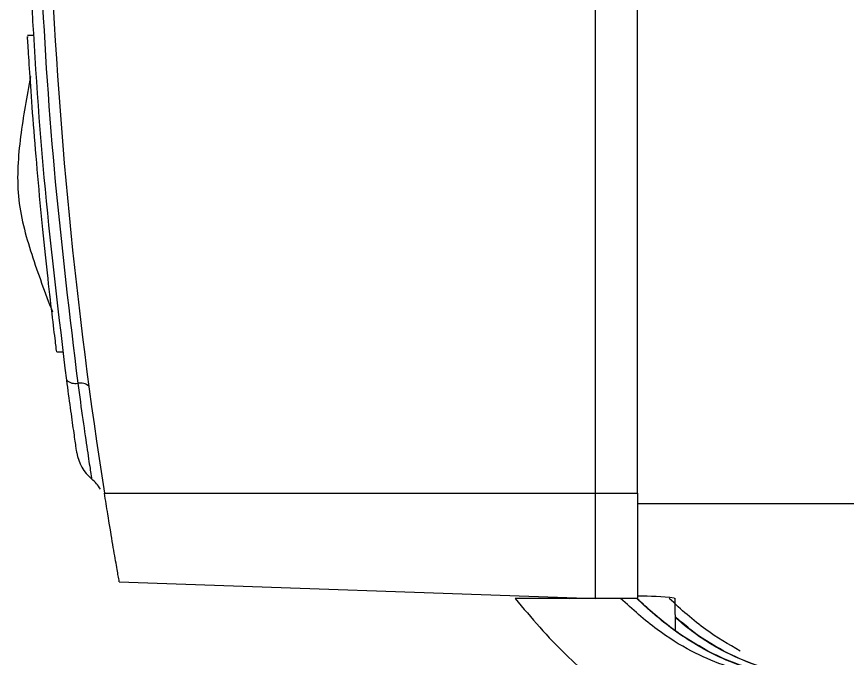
# Model space of a CAD drawing. Extents: x 150 to 4150, y 50 to 2920.
# Drawn here: x 1873.4 to 1971.8, y 1640.6 to 1716.6 of the extents above; entities that cross this region are included whole.
import ezdxf

# ---------------------------------------------------------------- set-up
doc = ezdxf.new("R2010")
doc.units = 0
doc.header["$LTSCALE"] = 10
doc.linetypes.add('SLD-KATı', pattern=[0])
doc.layers.get('0').update_dxf_attribs({"linetype": 'CONTINUOUS'})

msp = doc.modelspace()

# ---------------------------------------------------------------- linework, layer by layer
at = {"color": 7, "linetype": 'SLD-KATı'}
for p, q in [((1941.978, 1660.168), (1941.978, 1811.395)), ((1946.978, 1660.168), (1946.978, 1811.22)), ((1875.473, 1714.391), (1874.721, 1714.391)), ((1878.173, 1676.891), (1878.929, 1676.891)), ((1883.825, 1660.168), (1941.978, 1660.168)), ((1941.978, 1660.168), (1946.978, 1660.168)), ((1941.978, 1647.668), (1941.978, 1660.168)), ((1946.978, 1660.168), (1946.978, 1647.668)), ((1946.978, 1658.918), (1973.228, 1658.918)), ((1885.586, 1649.637), (1941.978, 1647.668)), ((1941.978, 1647.668), (1932.47, 1647.668)), ((1946.978, 1647.668), (1941.978, 1647.668)), ((1951.316, 1647.728), (1951.426, 1647.674)), ((1951.477, 1643.834), (1951.426, 1647.675))]:
    msp.add_line(p, q, dxfattribs=at)
at = {"color": 7, "linetype": 'SLD-KATı', "flags": 128}
msp.add_lwpolyline([(1938.927, 1647.668), (1939.057, 1647.721), (1939.299, 1647.761)], dxfattribs=at)
at = {"color": 7, "linetype": 'SLD-KATı'}
for centre, radius, start, end in [((2439.478, 1747.668), 562.5, 175.43224, 188.94902), ((1880.393, 1674.728), 1.574, 229.09906, 280.17743), ((1880.956, 1671.623), 1.581, 49.64465, 100.35505), ((1885.512, 1665.683), 5, 188.41845, 230.16532), ((1879.106, 1658.004), 5, 31.77141, 50.16532), ((1947.355, 1612.432), 35.518, 83.597, 90.51756)]:
    msp.add_arc(centre, radius, start, end, dxfattribs=at)
for points, knots in [([(1879.362, 1673.538), (1878.453, 1681.073), (1876.632, 1696.155), (1874.7, 1724.567), (1873.973, 1756.699), (1875.664, 1781.149), (1876.438, 1792.342)], [0, 0, 0, 0, 0.191185, 0.382674, 0.717408, 1, 1, 1, 1]), ([(1878.173, 1676.891), (1878.147, 1677.096), (1878.094, 1677.507), (1877.701, 1680.703), (1877.154, 1685.42), (1876.527, 1691.344), (1875.921, 1697.77), (1875.409, 1703.955), (1875.03, 1709.228), (1874.801, 1712.802), (1874.701, 1714.495), (1874.717, 1714.227), (1874.721, 1714.162)], [0, 0, 0, 0, 0.106579, 0.213143, 0.320138, 0.42787, 0.536013, 0.644079, 0.751779, 0.859109, 0.966209, 1, 1, 1, 1]), ([(1875.057, 1709.548), (1874.628, 1707.179), (1873.781, 1702.497), (1873.245, 1695.314), (1875.115, 1688.359), (1876.802, 1683.911), (1877.656, 1681.66)], [0, 0, 0, 0, 0.253034, 0.4999987, 0.7470302, 1, 1, 1, 1]), ([(2041.978, 1710.041), (2041.566, 1709.378), (2038.78, 1704.891), (2033.633, 1697.241), (2026.36, 1686.895), (2019.289, 1677.615), (2012.481, 1669.422), (2006.522, 1662.875), (1999.847, 1656.193), (1991.998, 1649.369), (1984.253, 1644.219), (1978.444, 1641.387), (1974.676, 1639.922), (1970.57, 1638.828), (1965.756, 1638.24), (1961.167, 1638.596), (1956.882, 1639.78), (1953.107, 1641.459), (1948.979, 1644.048), (1946.381, 1646.393), (1944.97, 1647.668)], [0, 0, 0, 0, 0.017773, 0.120234, 0.209773, 0.305523, 0.385539, 0.451985, 0.506765, 0.60024, 0.68815, 0.717343, 0.747576, 0.780522, 0.814689, 0.859176, 0.886412, 0.918151, 0.95554, 1, 1, 1, 1]), ([(1932.47, 1647.668), (1934.402, 1645.389), (1938.031, 1641.107), (1944.222, 1636.027), (1950.44, 1632.434), (1956.654, 1630.247), (1962.713, 1629.312), (1970.307, 1629.46), (1979.211, 1631.637), (1988.669, 1636.257), (1996.996, 1641.902), (2004.496, 1648.137), (2011.174, 1654.571), (2017.233, 1661.07), (2022.754, 1667.502), (2028.003, 1674.047), (2033.126, 1680.822), (2037.78, 1687.273), (2040.703, 1691.566), (2041.978, 1693.439)], [0, 0, 0, 0, 0.063734, 0.119736, 0.1701, 0.216216, 0.259134, 0.299507, 0.376296, 0.450086, 0.519901, 0.587289, 0.654776, 0.714553, 0.773897, 0.832824, 0.890823, 0.952369, 1, 1, 1, 1]), ([(1880.566, 1664.951), (1880.565, 1664.955), (1880.562, 1664.98), (1880.474, 1665.571), (1880.201, 1667.449), (1879.812, 1670.19), (1879.512, 1672.421), (1879.362, 1673.538)], [0, 0, 0, 0, 0.042194, 0.280587, 0.519872, 0.759635, 1, 1, 1, 1]), ([(1880.671, 1673.178), (1880.873, 1671.696), (1881.277, 1668.732), (1881.81, 1665.104), (1882.185, 1662.637), (1882.304, 1661.878), (1882.309, 1661.848), (1882.309, 1661.843)], [0, 0, 0, 0, 0.241249, 0.482415, 0.722552, 0.960841, 1, 1, 1, 1]), ([(1885.586, 1649.637), (1885.566, 1649.75), (1885.526, 1649.977), (1885.217, 1651.739), (1884.771, 1654.344), (1884.279, 1657.315), (1883.959, 1659.327), (1883.825, 1660.168)], [0, 0, 0, 0, 0.209958, 0.41989, 0.631425, 0.846038, 1, 1, 1, 1]), ([(1967.307, 1629.55), (1967.89, 1629.51), (1970.881, 1629.303), (1976.218, 1630.418), (1982.961, 1632.57), (1989.181, 1635.618), (1995.009, 1639.194), (2000.851, 1643.522), (2005.017, 1646.907), (2007.212, 1649.043), (2007.442, 1649.267)], [0, 0, 0, 0, 0.038525, 0.197579, 0.352438, 0.503411, 0.649633, 0.799647, 0.978996, 1, 1, 1, 1]), ([(1969.077, 1629.69), (1970.143, 1629.687), (1973.012, 1629.678), (1977.872, 1630.899), (1984.086, 1633.04), (1990.561, 1636.359), (1997.33, 1640.808), (2002.886, 1645.072), (2006.173, 1648.17), (2007.314, 1649.245)], [0, 0, 0, 0, 0.073074, 0.196795, 0.34018, 0.523121, 0.69187, 0.893111, 1, 1, 1, 1]), ([(1955.289, 1641.439), (1953.907, 1642.246), (1950.881, 1644.014), (1948.294, 1646.382), (1946.889, 1647.668)], [0, 0, 0, 0, 0.456797, 1, 1, 1, 1]), ([(1966.357, 1638.441), (1966.266, 1638.437), (1964.387, 1638.36), (1960.203, 1639.227), (1955.057, 1641.357), (1950.485, 1644.403), (1948.149, 1646.524), (1946.889, 1647.668)], [0, 0, 0, 0, 0.012302, 0.253526, 0.570068, 0.768012, 1, 1, 1, 1]), ([(1965.952, 1638.442), (1964.071, 1638.662), (1959.849, 1639.157), (1954.696, 1641.59), (1950.282, 1644.57), (1948.068, 1646.591), (1946.889, 1647.668)], [0, 0, 0, 0, 0.260224, 0.584035, 0.778369, 1, 1, 1, 1]), ([(1959.128, 1641.439), (1957.746, 1642.246), (1954.72, 1644.014), (1952.133, 1646.382), (1950.728, 1647.668)], [0, 0, 0, 0, 0.456798, 1, 1, 1, 1]), ([(1967.188, 1638.538), (1966.161, 1638.633), (1963.537, 1638.874), (1959.184, 1640.345), (1954.863, 1642.558), (1952.424, 1644.675), (1951.455, 1645.516)], [0, 0, 0, 0, 0.175184, 0.447426, 0.780363, 1, 1, 1, 1]), ([(1969.352, 1638.567), (1968.133, 1638.539), (1965.682, 1638.484), (1961.886, 1639.397), (1957.798, 1641.002), (1954.191, 1643.067), (1952.172, 1644.833), (1951.455, 1645.46)], [0, 0, 0, 0, 0.183825, 0.369774, 0.589953, 0.854418, 1, 1, 1, 1]), ([(1957.208, 1641.439), (1955.811, 1642.226), (1953.765, 1643.379), (1952.012, 1644.932), (1951.456, 1645.425)], [0, 0, 0, 0, 0.682729, 1, 1, 1, 1])]:
    msp.add_open_spline(points, degree=3, knots=knots, dxfattribs=at)
at = {"color": 8, "linetype": 'SLD-KATı'}
msp.add_open_spline([(1877.84, 1792.415), (1877.166, 1784.498), (1875.818, 1768.66), (1875.601, 1744.81), (1876.196, 1720.924), (1877.794, 1697.016), (1879.712, 1681.124), (1880.671, 1673.178)], degree=3, knots=[0, 0, 0, 0, 0.199396, 0.398844, 0.598291, 0.799145, 1, 1, 1, 1], dxfattribs=at)

doc.saveas('drawing.dxf')
